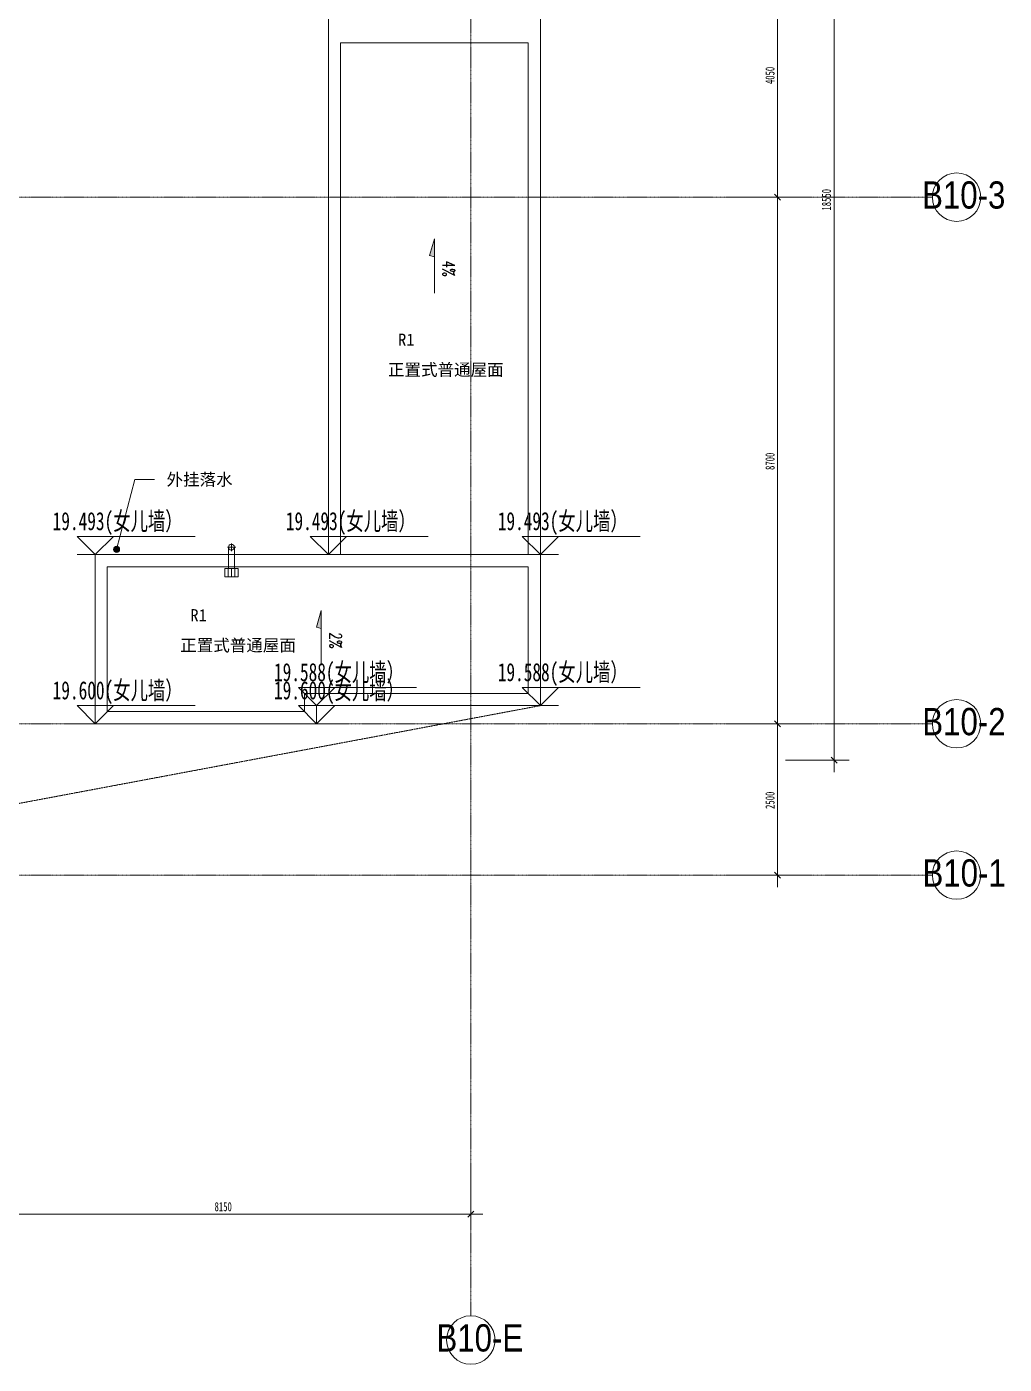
# Model space of a CAD drawing. Header units: millimetres. Extents: x 147592 to 200208, y -27981 to 8299.
# Drawn here: x 184067 to 200207, y -27981 to -5885 of the extents above; entities that cross this region are included whole.
import ezdxf

# ---------------------------------------------------------------- set-up
doc = ezdxf.new("R2010")
doc.units = ezdxf.units.MM
doc.linetypes.add('TJ Dash 2x', pattern=[3, 2, -1])
doc.linetypes.add('轴网线', pattern=[22.24, 12.7, -3.18, 3.18, -3.18])
for name, color, linetype, lineweight in [('A-____-____-DIMS', 7, 'Continuous', 5), ('A-____-____-DIMS-100', 7, 'Continuous', 5), ('A-____-NOTE-TEXT', 7, 'Continuous', 5), ('A-DETL-____-OTLN', 7, 'Continuous', 5), ('G-____-____-TEXT', 7, 'Continuous', 5), ('Q-SPCQ-____-OTLN', 7, 'Continuous', 5), ('S-GRID-____-IDEN', 7, 'Continuous', 5), ('S-GRID-____-OTLN', 7, 'Continuous', 5)]:
    doc.layers.add(name, color=color, linetype=linetype, lineweight=lineweight)
doc.styles.add('RomanD', font='romand__.ttf', dxfattribs={"width": 0.7, "height": 200})
doc.styles.add('TJ_FangSong_Narrow', font='', dxfattribs={"height": 450})
doc.styles.add('仿宋_1', font='', dxfattribs={"width": 0.7, "height": 150})
doc.styles.add('黑体', font='', dxfattribs={"height": 200})
doc.styles.add('黑体_1', font='', dxfattribs={"width": 0.7, "height": 300})
doc.styles.get('TJ_FangSong_Narrow').set_extended_font_data('TJ_FangSong_Narrow')
doc.styles.get('仿宋_1').set_extended_font_data('FangSong')
doc.styles.get('黑体').set_extended_font_data('SimHei')
doc.styles.get('黑体_1').set_extended_font_data('SimHei')
doc.dimstyles.new('对角线_-_1_5mm_仿宋', dxfattribs={"dimscale": 304.8, "dimtxt": 193.128667, "dimasz": 0.328084, "dimexe": 0.82021, "dimexo": 0.0625, "dimgap": 0.065617, "dimtad": 1, "dimdec": 0, "dimdsep": 46, "dimtxsty": '仿宋_1', "dimblk1": 'OBLIQUE', "dimblk2": 'OBLIQUE', "dimsah": 1, "dimcen": 0.09, "dimdle": 0.656168, "dimazin": 0, "dimtfac": 1, "dimtdec": 4, "dimtix": 1, "dimtmove": 0, "dimatfit": 3, "dimfxl": 2.624672, "dimfxlon": 1, "dimtvp": 1, "dimtolj": 1, "dimtzin": 0, "dimarcsym": 2})

# ---------------------------------------------------------------- blocks, each defined once
blk = doc.blocks.new('侧排式雨水斗 2D - 地漏 R50-3024085-屋顶给排水_消防平面图')
at = {"layer": 'Q-SPCQ-____-OTLN', "color": 251, "true_color": 0x515151}
for p, q in [((-140, -110), (-140, 110)), ((-140, 110), (0, 110)), ((-140, 55), (0, 55)), ((0, 110), (0, -110)), ((0, 50), (353, 50)), ((353, 65), (353, -70)), ((-140, 0), (0, 0)), ((-140, -55), (0, -55)), ((0, -110), (-140, -110)), ((0, -50), (353, -50)), ((288, 0), (413, 0))]:
    blk.add_line(p, q, dxfattribs=at)
blk.add_circle((353, 0), 50, dxfattribs=at)
blk = doc.blocks.new('DIMBLOCK5-屋顶给排水_消防平面图')
at = {"layer": 'A-____-____-DIMS-100', "color": 173, "true_color": 0x5151ff}
for p, q in [((183250, -24704), (183250, -25754)), ((183250, -25504), (183250, -24704)), ((191400, -24704), (191400, -25754)), ((191400, -25504), (191400, -24704)), ((183250, -25504), (183200, -25554)), ((183250, -25504), (183300, -25454)), ((183250, -25504), (191600, -25504)), ((191400, -25504), (191350, -25554)), ((191400, -25504), (191450, -25454))]:
    blk.add_line(p, q, dxfattribs=at)
at = {"layer": 'A-____-____-DIMS-100', "color": 0, "insert": (187168, -25303), "char_height": 150, "width": 377.27, "attachment_point": 1, "line_spacing_factor": 0.898273, "style": '仿宋_1'}
blk.add_mtext('8150', dxfattribs=at)
blk = doc.blocks.new('_Oblique')
at = {"color": 0, "linetype": 'ByBlock', "lineweight": -2}
blk.add_line((-0.5, -0.5), (0.5, 0.5), dxfattribs=at)
blk = doc.blocks.new('DIMBLOCK11-屋顶给排水_消防平面图')
at = {"layer": 'A-____-____-DIMS-100', "color": 173, "true_color": 0x5151ff}
for p, q in [((195665, -17400), (196715, -17400)), ((196465, -17400), (195665, -17400)), ((196465, -17400), (196415, -17350)), ((196465, -20100), (196465, -17400)), ((196465, -17400), (196515, -17450)), ((196465, -19900), (196415, -19850)), ((195665, -19900), (196715, -19900)), ((196465, -19900), (195665, -19900)), ((196465, -19900), (196515, -19950))]:
    blk.add_line(p, q, dxfattribs=at)
at = {"layer": 'A-____-____-DIMS-100', "color": 0, "insert": (196264, -18807), "char_height": 150, "width": 377.27, "attachment_point": 1, "rotation": 90, "line_spacing_factor": 0.898273, "style": '仿宋_1'}
blk.add_mtext('2500', dxfattribs=at)
blk = doc.blocks.new('DIMBLOCK12-屋顶给排水_消防平面图')
at = {"layer": 'A-____-____-DIMS-100', "color": 173, "true_color": 0x5151ff}
for p, q in [((195665, -8700), (196715, -8700)), ((196465, -8700), (195665, -8700)), ((196465, -8700), (196415, -8650)), ((196465, -17400), (196465, -8700)), ((196465, -8700), (196515, -8750)), ((195665, -17400), (196715, -17400)), ((196465, -17400), (195665, -17400)), ((196465, -17400), (196415, -17350)), ((196465, -17400), (196515, -17450))]:
    blk.add_line(p, q, dxfattribs=at)
at = {"layer": 'A-____-____-DIMS-100', "color": 0, "insert": (196264, -13207), "char_height": 150, "width": 377.27, "attachment_point": 1, "rotation": 90, "line_spacing_factor": 0.898273, "style": '仿宋_1'}
blk.add_mtext('8700', dxfattribs=at)
blk = doc.blocks.new('DIMBLOCK13-屋顶给排水_消防平面图')
at = {"layer": 'A-____-____-DIMS-100', "color": 173, "true_color": 0x5151ff}
for p, q in [((196465, -4650), (196415, -4600)), ((195665, -4650), (196715, -4650)), ((196465, -4650), (195665, -4650)), ((196465, -8700), (196465, -4650)), ((196465, -4650), (196515, -4700)), ((195665, -8700), (196715, -8700)), ((196465, -8700), (195665, -8700)), ((196465, -8700), (196415, -8650)), ((196465, -8700), (196515, -8750))]:
    blk.add_line(p, q, dxfattribs=at)
at = {"layer": 'A-____-____-DIMS-100', "color": 0, "insert": (196264, -6832), "char_height": 150, "width": 377.27, "attachment_point": 1, "rotation": 90, "line_spacing_factor": 0.898273, "style": '仿宋_1'}
blk.add_mtext('4050', dxfattribs=at)
blk = doc.blocks.new('DIMBLOCK16-屋顶给排水_消防平面图')
at = {"layer": 'A-____-____-DIMS-100', "color": 173, "true_color": 0x5151ff}
for p, q in [((197398, -18200), (197398, 750)), ((196598, 550), (197648, 550)), ((197398, 550), (196598, 550)), ((197398, 550), (197348, 600)), ((197398, 550), (197448, 500)), ((196598, -18000), (197648, -18000)), ((197398, -18000), (196598, -18000)), ((197398, -18000), (197348, -17950)), ((197398, -18000), (197448, -18050))]:
    blk.add_line(p, q, dxfattribs=at)
at = {"layer": 'A-____-____-DIMS-100', "color": 0, "insert": (197196, -8922), "char_height": 150, "width": 471.59, "attachment_point": 1, "rotation": 90, "line_spacing_factor": 0.898273, "style": '仿宋_1'}
blk.add_mtext('18550', dxfattribs=at)
blk = doc.blocks.new('轴网 - R4_0-512320-屋顶给排水_消防平面图')
at = {"layer": 'S-GRID-____-IDEN', "color": 173, "true_color": 0x5151ff}
blk.add_circle((0, 0), 4, dxfattribs=at)
blk = doc.blocks.new('TJ符号_标高 - 标高_卫生间-2136938-屋顶给排水_消防平面图')
at = {"layer": 'A-____-NOTE-TEXT', "color": 173, "true_color": 0x5151ff}
for p, q in [((-3, 3), (0, 0)), ((-3, 3), (16.5, 3)), ((0, 0), (3, 3)), ((-3, 0), (3, 0))]:
    blk.add_line(p, q, dxfattribs=at)
blk = doc.blocks.new('TJ符号_排水箭头_小 - 排水箭头 小-2094122-屋顶给排水_消防平面图')
at = {"layer": 'A-____-NOTE-TEXT', "true_color": 0x888888}
blk.add_hatch(color=252, dxfattribs=at).paths.add_polyline_path([(2.73, -0.78), (0, 0), (2.95, 0)], flags=0)
at = {"layer": 'A-____-NOTE-TEXT', "color": 173, "true_color": 0x5151ff}
for p, q in [((0, 0), (2.73, -0.78)), ((0, 0), (9, 0)), ((2.73, -0.78), (2.95, 0))]:
    blk.add_line(p, q, dxfattribs=at)
blk = doc.blocks.new('YXQH_AR_B9-20_rvt-1-屋顶给排水_消防平面图')
at = {"layer": 'G-____-____-TEXT', "true_color": 0x515151}
h = blk.add_hatch(color=251, dxfattribs=at)
edge = h.paths.add_edge_path(flags=0)
edge.add_arc((185550.8, -14518.7), 50, 0, 360)
at = {"layer": 'A-DETL-____-OTLN', "color": 173, "true_color": 0x5151ff}
for p, q in [((189047.5, -14605), (189047.5, 3450)), ((192547.5, 3450), (192547.5, -14605)), ((189247.5, -14605), (189247.5, -6150)), ((192347.5, -6150), (189247.5, -6150)), ((192347.5, -6150), (192347.5, -14605)), ((185197.5, -17400), (185197.5, -14605)), ((185197.5, -14605), (192547.5, -14605)), ((192547.5, -14605), (192547.5, -17100)), ((185397.5, -14805), (192347.5, -14805)), ((185397.5, -17200), (185397.5, -14805)), ((185550.8, -14805), (185450.8, -14805)), ((192347.5, -14805), (192347.5, -16900)), ((192347.5, -16900), (188652.5, -16900)), ((188652.5, -16900), (188652.5, -17200)), ((188652.5, -17200), (185397.5, -17200)), ((192547.5, -17100), (188852.5, -17100)), ((188852.5, -17100), (188852.5, -17400)), ((188852.5, -17400), (185197.5, -17400))]:
    blk.add_line(p, q, dxfattribs=at)
at = {"layer": 'A-DETL-____-OTLN', "color": 251, "linetype": 'TJ Dash 2x', "true_color": 0x515151}
blk.add_line((177100, -20000), (192547.5, -17100), dxfattribs=at)
at = {"layer": 'G-____-____-TEXT', "color": 251, "true_color": 0x515151}
for p, q in [((185550.8, -14518.7), (185850.5, -13364.6)), ((185850.5, -13364.6), (186174.9, -13364.6))]:
    blk.add_line(p, q, dxfattribs=at)
blk.add_circle((185550.8, -14518.7), 50, dxfattribs=at)
at = {"layer": 'S-GRID-____-OTLN', "color": 173, "linetype": '轴网线', "true_color": 0x5151ff}
for p, q in [((191400, 7499.5), (191400, -27181.2)), ((199020.5, -8700), (148525.8, -8700)), ((199020.5, -17400), (148525.8, -17400)), ((199020.5, -19900), (148525.8, -19900))]:
    blk.add_line(p, q, dxfattribs=at)
at = {"color": 251, "lineweight": 5, "true_color": 0x515151}
for name, p, xscale, yscale, zscale, rotation in [('轴网 - R4_0-512320-屋顶给排水_消防平面图', (199420.5, -8700), 99.99999999999993, 99.99999999999993, 99.99999999999993, 89.99999999999984), ('TJ符号_排水箭头_小 - 排水箭头 小-2094122-屋顶给排水_消防平面图', (190797.6, -9388.8), 100, 100, 100, 269.995380453548), ('TJ符号_排水箭头_小 - 排水箭头 小-2094122-屋顶给排水_消防平面图', (188930.6, -15530.4), 100, 100, 100, 269.995380453548), ('轴网 - R4_0-512320-屋顶给排水_消防平面图', (199420.5, -17400), 99.99999999999993, 99.99999999999993, 99.99999999999993, 89.99999999999984), ('轴网 - R4_0-512320-屋顶给排水_消防平面图', (199420.5, -19900), 99.99999999999993, 99.99999999999993, 99.99999999999993, 89.99999999999984), ('轴网 - R4_0-512320-屋顶给排水_消防平面图', (191400, -27581.2), 99.99999999999993, 99.99999999999993, 99.99999999999993, 180)]:
    blk.add_blockref(name, p, dxfattribs=dict(at, xscale=xscale, yscale=yscale, zscale=zscale, rotation=rotation))
at = {"color": 251, "lineweight": 5, "true_color": 0x515151, "xscale": 100, "yscale": 100, "zscale": 100}
for p in [(185197.5, -14605), (189047.5, -14605), (192547.5, -14605), (188852.5, -17100), (192547.5, -17100), (185197.5, -17400), (188852.5, -17400)]:
    blk.add_blockref('TJ符号_标高 - 标高_卫生间-2136938-屋顶给排水_消防平面图', p, dxfattribs=at)
at = {"color": 251, "lineweight": 5, "true_color": 0x515151, "rotation": 89.99999999999339}
blk.add_blockref('侧排式雨水斗 2D - 地漏 R50-3024085-屋顶给排水_消防平面图', (187447.5, -14835.3), dxfattribs=at)
at = {"layer": 'A-____-NOTE-TEXT', "color": 251, "true_color": 0x515151, "char_height": 200, "width": 364.768, "attachment_point": 1, "rotation": 269.99538, "style": 'RomanD'}
for s, insert in [('4%', (191133.3, -9750.6)), ('2%', (189266.3, -15892.2))]:
    blk.add_mtext(s, dxfattribs=dict(at, insert=insert))
at = {"layer": 'A-____-NOTE-TEXT', "color": 251, "true_color": 0x515151, "char_height": 300, "width": 2862.024, "attachment_point": 1, "style": '黑体_1'}
for s, insert in [('19.493(女儿墙）', (184494.9, -13901.8)), ('19.493(女儿墙）', (188344.9, -13901.8)), ('19.493(女儿墙）', (191844.9, -13901.8)), ('19.588(女儿墙）', (188149.9, -16396.8)), ('19.588(女儿墙）', (191844.9, -16396.8)), ('19.600(女儿墙）', (184494.9, -16696.8)), ('19.600(女儿墙）', (188149.9, -16696.8))]:
    blk.add_mtext(s, dxfattribs=dict(at, insert=insert))
at = {"layer": 'G-____-____-TEXT', "color": 251, "true_color": 0x515151, "char_height": 200, "attachment_point": 1, "style": '黑体'}
for s, insert, width in [('R1', (190198.9, -10954.2), 368.776), ('正置式普通屋面', (190031.8, -11451), 2581.434), ('外挂落水', (186374.9, -13264.6), 1475.105), ('R1', (186768.6, -15506.4), 368.776), ('正置式普通屋面', (186601.5, -16003.2), 2581.434)]:
    blk.add_mtext(s, dxfattribs=dict(at, insert=insert, width=width))
at = {"layer": 'S-GRID-____-IDEN', "color": 251, "true_color": 0x515151, "char_height": 450, "attachment_point": 1, "style": 'TJ_FangSong_Narrow'}
for s, insert, width in [('B10-3', (198850.7, -8439.4), 1370.886), ('B10-2', (198854.2, -17139.4), 1362.869), ('B10-1', (198857.2, -19639.4), 1354.852), ('B10-E', (190831.7, -27320.7), 1370.886)]:
    blk.add_mtext(s, dxfattribs=dict(at, insert=insert, width=width))
at = {"layer": 'A-____-____-DIMS', "color": 173, "true_color": 0x5151ff}
for base, p1, p2, override, picture, middle in [((197397.5, 550), (196597.5, -18000), (196597.5, 550), {"dimpost": '<>', "dimfxl": 18549.97717}, 'DIMBLOCK16-屋顶给排水_消防平面图', (197301.7, -8725)), ((196465.5, -4650), (195665.5, -8700), (195665.5, -4650), {"dimpost": '<>', "dimfxl": 4050}, 'DIMBLOCK13-屋顶给排水_消防平面图', (196369.6, -6675)), ((196465.5, -8700), (195665.5, -17400), (195665.5, -8700), {"dimpost": '<>', "dimfxl": 8700}, 'DIMBLOCK12-屋顶给排水_消防平面图', (196369.6, -13050)), ((196465.5, -17400), (195665.5, -19900), (195665.5, -17400), {"dimpost": '<>', "dimfxl": 2500}, 'DIMBLOCK11-屋顶给排水_消防平面图', (196369.6, -18650))]:
    dim = blk.add_linear_dim(base=base, p1=p1, p2=p2, angle=90, dimstyle='对角线_-_1_5mm_仿宋', override=override, dxfattribs=at)
    dim.commit()
    dim.dimension.update_dxf_attribs({"geometry": picture, "text_midpoint": middle})
dim = blk.add_linear_dim(base=(191400, -25504.2), p1=(183250, -24704.2), p2=(191400, -24704.2), dimstyle='对角线_-_1_5mm_仿宋', override={"dimpost": '<>', "dimfxl": 8150}, dxfattribs=at)
dim.commit()
dim.dimension.update_dxf_attribs({"geometry": 'DIMBLOCK5-屋顶给排水_消防平面图', "text_midpoint": (187325, -25408.3)})

msp = doc.modelspace()

# ---------------------------------------------------------------- block references
at = {"lineweight": 5}
msp.add_blockref('YXQH_AR_B9-20_rvt-1-屋顶给排水_消防平面图', (0, 0), dxfattribs=at)

doc.saveas('drawing.dxf')
